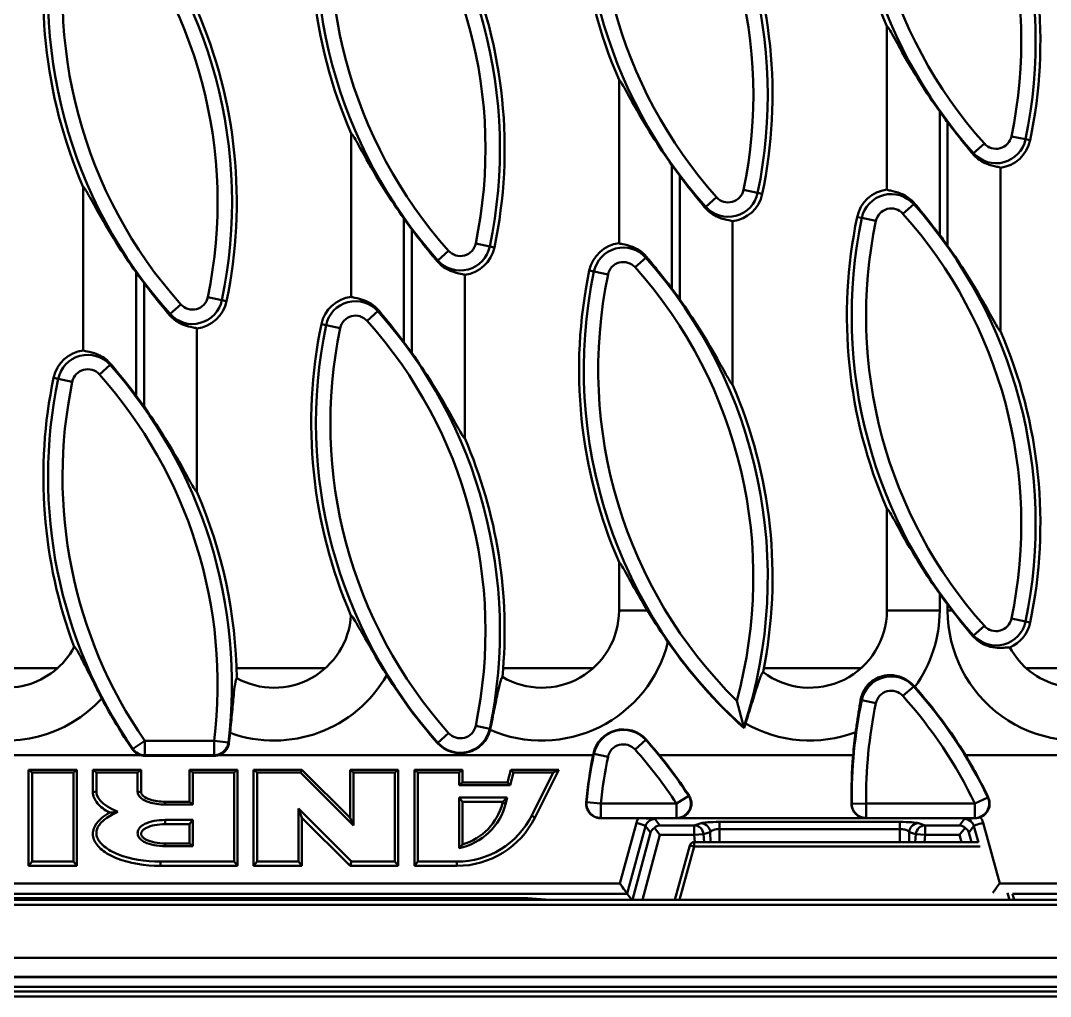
# Model space of a CAD drawing. Header units: millimetres. Extents: x 0 to 2219, y -32 to 1188.
# Drawn here: x 1262.2 to 1369, y 384.5 to 485.6 of the extents above; entities that cross this region are included whole.
import ezdxf

# ---------------------------------------------------------------- set-up
doc = ezdxf.new("R2010")
doc.units = ezdxf.units.MM
doc.header["$LTSCALE"] = 2
doc.layers.add('Sichtbar (ISO)', color=7, linetype='Continuous', lineweight=50)
doc.layers.add('Sichtbar schmal (ISO)', color=7, linetype='Continuous', lineweight=50)

msp = doc.modelspace()

# ---------------------------------------------------------------- linework, layer by layer
at = {"layer": 'Sichtbar (ISO)'}
for p, q in [((1352.072, 485.0479), (1352.072, 468.1171)), ((1324.2943, 479.4924), (1324.2943, 462.5616)), ((1296.5165, 473.9368), (1296.5165, 457.006)), ((1363.8498, 453.4498), (1363.8498, 470.3806)), ((1268.7387, 468.3813), (1268.7387, 451.4505)), ((1336.072, 447.8942), (1336.072, 464.8251)), ((1308.2943, 442.3387), (1308.2943, 459.2695)), ((1280.5165, 436.7831), (1280.5165, 453.7139)), ((1352.072, 435.0479), (1352.072, 424.4711)), ((1324.2943, 429.4924), (1324.2943, 424.4711)), ((1336.4972, 415.1291), (1337.2309, 412.3907)), ((1337.2309, 412.3907), (1337.2569, 412.2935)), ((1255.327, 409.4711), (1274.7012, 409.4711)), ((1275.0806, 409.4219), (1282.3637, 409.4219)), ((1282.7444, 409.4711), (1321.6078, 409.4711)), ((1328.5037, 409.4711), (1348.5683, 409.4711)), ((1360.2297, 409.4711), (1376.1584, 409.4711)), ((1263.072, 398.0034), (1263.072, 407.9753)), ((1263.072, 407.9753), (1268.072, 407.9753)), ((1263.072, 407.9753), (1263.436, 407.6872)), ((1268.072, 407.9753), (1267.7081, 407.6872)), ((1268.072, 407.9753), (1268.072, 398.0034)), ((1269.7387, 405.6485), (1269.7387, 407.9753)), ((1269.7387, 407.9753), (1274.7387, 407.9753)), ((1269.7387, 407.9753), (1270.1027, 407.6872)), ((1274.7387, 407.9753), (1274.3747, 407.6872)), ((1274.7387, 407.9753), (1274.7387, 405.6485)), ((1279.7387, 404.6513), (1279.7387, 407.9753)), ((1279.7387, 407.9753), (1284.7387, 407.9753)), ((1279.7387, 407.9753), (1280.1027, 407.6872)), ((1284.7387, 407.9753), (1284.3747, 407.6872)), ((1284.7387, 407.9753), (1284.7387, 398.0034)), ((1286.4054, 398.0034), (1286.4054, 407.9753)), ((1286.4054, 407.9753), (1291.4054, 407.9753)), ((1286.4054, 407.9753), (1286.7693, 407.6872)), ((1291.4054, 407.9753), (1291.2546, 407.6872)), ((1291.4054, 407.9753), (1296.4054, 402.9893)), ((1296.4054, 402.9893), (1296.4054, 407.9753)), ((1296.4054, 407.9753), (1301.4054, 407.9753)), ((1296.4054, 407.9753), (1296.7693, 407.6872)), ((1301.4054, 407.9753), (1301.0414, 407.6872)), ((1301.4054, 407.9753), (1301.4054, 398.0034)), ((1303.072, 398.0034), (1303.072, 407.9753)), ((1303.072, 407.9753), (1308.072, 407.9753)), ((1303.072, 407.9753), (1303.436, 407.6872)), ((1308.072, 407.9753), (1307.7081, 407.6872)), ((1308.072, 407.9753), (1308.072, 406.6457)), ((1312.7387, 406.6457), (1313.072, 407.9753)), ((1313.072, 407.9753), (1318.072, 407.9753)), ((1313.072, 407.9753), (1313.3562, 407.6872)), ((1318.072, 407.9753), (1315.572, 402.9893)), ((1318.072, 407.9753), (1317.4831, 407.6872)), ((1263.436, 398.4412), (1263.436, 407.6872)), ((1263.436, 407.6872), (1267.7081, 407.6872)), ((1267.7081, 407.6872), (1267.7081, 398.4412)), ((1270.1027, 405.7234), (1270.1027, 407.6872)), ((1270.1027, 407.6872), (1274.3747, 407.6872)), ((1274.3747, 407.6872), (1274.3747, 405.7234)), ((1280.1027, 404.3632), (1280.1027, 407.6872)), ((1280.1027, 407.6872), (1284.3747, 407.6872)), ((1284.3747, 407.6872), (1284.3747, 398.4412)), ((1286.7693, 398.4412), (1286.7693, 407.6872)), ((1286.7693, 407.6872), (1291.2546, 407.6872)), ((1291.2546, 407.6872), (1296.7693, 402.1879)), ((1296.7693, 402.1879), (1296.7693, 407.6872)), ((1296.7693, 407.6872), (1301.0414, 407.6872)), ((1301.0414, 407.6872), (1301.0414, 398.4412)), ((1303.436, 398.4412), (1303.436, 407.6872)), ((1303.436, 407.6872), (1307.7081, 407.6872)), ((1307.7081, 407.6872), (1307.7081, 406.3576)), ((1313.0229, 406.3576), (1313.3562, 407.6872)), ((1313.3562, 407.6872), (1317.4831, 407.6872)), ((1317.4831, 407.6872), (1315.2465, 403.2265)), ((1308.072, 406.6457), (1307.7081, 406.3576)), ((1307.7081, 406.3576), (1313.0229, 406.3576)), ((1308.072, 406.6457), (1312.7387, 406.6457)), ((1312.7387, 406.6457), (1313.0229, 406.3576)), ((1307.7081, 399.8445), (1307.7081, 405.0891)), ((1308.072, 404.6513), (1307.7081, 405.0891)), ((1307.7081, 405.0891), (1312.7049, 405.0891)), ((1312.2387, 404.6513), (1312.7049, 405.0891)), ((1312.7049, 405.0891), (1312.557, 404.4992)), ((1277.2387, 404.6513), (1279.7387, 404.6513)), ((1277.2387, 404.3632), (1280.1027, 404.3632)), ((1279.7387, 404.6513), (1280.1027, 404.3632)), ((1296.5561, 398.4412), (1291.0414, 403.9404)), ((1291.4054, 402.9893), (1291.0414, 403.9404)), ((1291.0414, 403.9404), (1291.0414, 398.4412)), ((1308.072, 404.6513), (1308.072, 400.2342)), ((1312.2387, 404.6513), (1308.072, 404.6513)), ((1312.2039, 404.5124), (1312.2387, 404.6513)), ((1277.2387, 402.7623), (1280.1027, 402.7623)), ((1279.7387, 402.3245), (1280.1027, 402.7623)), ((1280.1027, 402.7623), (1280.1027, 400.0421)), ((1296.4054, 398.0034), (1291.4054, 402.9893)), ((1291.4054, 402.9893), (1291.4054, 398.0034)), ((1296.4054, 402.9893), (1296.7693, 402.1879)), ((1322.3861, 402.9514), (1326.297, 402.9514)), ((1330.2948, 402.9514), (1349.9089, 402.9514)), ((1279.7387, 402.3245), (1277.2387, 402.3245)), ((1279.7387, 400.3301), (1279.7387, 402.3245)), ((1327.9664, 401.944), (1328.5337, 401.2048)), ((1359.6104, 401.2048), (1360.1776, 401.944)), ((1277.2387, 400.3301), (1279.7387, 400.3301)), ((1280.1027, 400.0421), (1277.2387, 400.0421)), ((1279.7387, 400.3301), (1280.1027, 400.0421)), ((1330.07, 394.4711), (1331.624, 400.1041)), ((1361.5293, 400.4711), (1332.106, 400.4711)), ((1263.072, 398.0034), (1263.436, 398.4412)), ((1267.7081, 398.4412), (1263.436, 398.4412)), ((1268.072, 398.0034), (1267.7081, 398.4412)), ((1284.3747, 398.4412), (1276.7387, 398.4412)), ((1284.7387, 398.0034), (1284.3747, 398.4412)), ((1286.4054, 398.0034), (1286.7693, 398.4412)), ((1291.0414, 398.4412), (1286.7693, 398.4412)), ((1291.4054, 398.0034), (1291.0414, 398.4412)), ((1296.4054, 398.0034), (1296.5561, 398.4412)), ((1301.0414, 398.4412), (1296.5561, 398.4412)), ((1301.4054, 398.0034), (1301.0414, 398.4412)), ((1303.072, 398.0034), (1303.436, 398.4412)), ((1307.4819, 398.4412), (1303.436, 398.4412)), ((1268.072, 398.0034), (1263.072, 398.0034)), ((1284.7387, 398.0034), (1276.7387, 398.0034)), ((1291.4054, 398.0034), (1286.4054, 398.0034)), ((1301.4054, 398.0034), (1296.4054, 398.0034)), ((1307.4819, 398.0034), (1303.072, 398.0034)), ((1330.4158, 394.4711), (1205.5288, 394.4711)), ((1205.7534, 394.6711), (1314.8294, 394.6711)), ((1314.8294, 394.6711), (1317.1154, 394.4711)), ((1325.6255, 394.4711), (1325.1305, 395.1162)), ((1364.7812, 394.4705), (1330.5765, 394.4705)), ((1489.8289, 394.4711), (1364.9418, 394.4711)), ((1365.1123, 395.1067), (1365.2877, 394.4711)), ((1097.6788, 388.4711), (1597.6788, 388.4711)), ((1097.6788, 386.4711), (1597.6788, 386.4711)), ((1097.6788, 384.4711), (1597.6788, 384.4711))]:
    msp.add_line(p, q, dxfattribs=at)
for centre, radius, start, end in [((1398.1434, 505.0157), 50.2124, 168.215004, 203.432382), ((1370.3657, 499.4602), 50.2124, 168.215004, 203.432382), ((1342.5879, 493.9046), 50.2124, 168.215004, 203.432382), ((1317.7784, 483.482), 50.2124, 348.215004, 23.432382), ((1314.8101, 488.3491), 50.2124, 168.215004, 203.432382), ((1290.0006, 477.9264), 50.2124, 348.215004, 23.432382), ((1262.2228, 472.3709), 50.2124, 348.215004, 23.432382), ((1234.4451, 466.8153), 50.2124, 348.215004, 23.432382), ((1398.1434, 505.0157), 49.775, 215.357831, 216.964052), ((1363.3961, 473.9644), 3.6124, 277.214909, 348.215004), ((1370.3657, 499.4602), 49.775, 215.357831, 216.964052), ((1352.5257, 464.5333), 3.6124, 97.214909, 168.215004), ((1335.6183, 468.4089), 3.6124, 277.214909, 348.215004), ((1342.5879, 493.9046), 49.775, 215.357831, 216.964052), ((1398.1434, 455.0157), 50.2124, 168.215004, 203.432382), ((1324.7479, 458.9778), 3.6124, 97.214909, 168.215004), ((1317.7784, 433.482), 49.775, 35.357831, 36.964052), ((1307.8406, 462.8533), 3.6124, 277.214909, 348.215004), ((1314.8101, 488.3491), 49.775, 215.357831, 216.964052), ((1370.3657, 449.4602), 50.2124, 168.215004, 203.432382), ((1290.0006, 427.9264), 49.775, 35.357831, 36.964052), ((1280.0628, 457.2978), 3.6124, 277.214909, 348.215004), ((1296.9702, 453.4222), 3.6124, 97.214909, 168.215004), ((1342.5879, 443.9046), 50.2124, 168.215004, 203.387756), ((1317.7784, 433.482), 50.2124, 348.215004, 23.432382), ((1262.2228, 422.3709), 49.775, 35.357831, 36.964052), ((1269.1924, 447.8666), 3.6124, 97.214909, 168.215004), ((1314.8101, 438.3491), 50.2124, 168.215004, 200.568304), ((1290.0006, 427.9264), 50.2124, 348.708069, 23.432382), ((1234.4451, 416.8153), 49.775, 35.357831, 36.964052), ((1262.2228, 422.3709), 50.2124, 354.540652, 23.432382), ((1234.4451, 416.8153), 50.2124, 0.742119, 23.432382), ((1398.1434, 455.0157), 49.775, 215.357831, 216.964052), ((1288.5165, 424.4711), 8, 241.125067, 356.428375), ((1316.2943, 424.4711), 8, 239.279964, 0), ((1344.072, 424.4711), 8, 232.852227, 0), ((1363.3961, 423.9644), 3.6124, 293.274739, 348.215004), ((1370.3657, 449.4602), 49.775, 214.560333, 228.304806), ((1260.7387, 424.4711), 8, 237.699527, 331.942712), ((1371.8498, 424.4711), 8, 208.563902, 303.182868), ((1342.5879, 443.9046), 49.775, 211.65343, 221.784996), ((1317.7784, 383.482), 49.775, 31.475352, 41.637732), ((1314.8101, 438.3491), 49.775, 207.514051, 214.624917), ((1290.0006, 427.9264), 49.775, 341.695194, 342.256112), ((1234.4451, 416.8153), 49.775, 352.981485, 354.200378), ((1307.8406, 412.8533), 3.175, 221.784996, 346.436718), ((1324.7479, 408.9778), 3.175, 41.784996, 168.215004), ((1398.1434, 405.0157), 49.775, 172.089286, 174.864591), ((1290.0006, 377.9264), 49.775, 39.326976, 41.784996), ((1370.3657, 399.4602), 49.775, 168.215004, 168.397348), ((1332.106, 399.9711), 0.5, 90, 164.577232)]:
    msp.add_arc(centre, radius, start, end, dxfattribs=at)
for centre, major_axis, ratio, start_param, end_param in [((1354.8053, 416.5046), (-3.811, 4.2834), 0.02819886, 4.69869177, 4.72100627), ((1305.1834, 413.7135), (-5.6704, 1.8622), 0.74548224, 3.20171101, 3.22381376), ((1274.9323, 410.7486), (-1.1543, 0.8363), 0.89227112, 1.97586339, 2.25280093), ((1282.506, 410.6887), (-1.2141, -0.6746), 0.88313551, 1.00923732, 1.29176114), ((1370.3657, 399.7867), (0, -49.7114), 0.99997843, 4.5163222, 4.61563464), ((1290.0006, 378.252), (0, 49.5699), 0.99997843, 5.28838597, 5.39368324), ((1398.1434, 405.3425), (0, -49.7479), 0.99997843, 4.62930239, 4.7309719), ((1317.7784, 383.8078), (0, 49.6064), 0.99997843, 5.15558459, 5.25612656), ((1306.4054, 406.0328), (6.3409, 0), 0.99719425, 4.9193049, 6.03820664), ((1306.4054, 405.9579), (5.977, 0), 0.99719425, 4.99498405, 6.03820664), ((1307.4819, 407.0979), (-8.6811, 0), 0.99719425, 1.57079633, 2.67794504), ((1307.4819, 407.0231), (-9.0451, 0), 0.99719425, 1.57079633, 2.67794504), ((1328.5337, 401.2048), (1.0003, 0.199), 0.89578509, 1.98677035, 2.63835217), ((1328.5337, 401.2048), (0.4511, 0.9147), 0.89578509, 0.50324049, 1.1548223), ((1359.6104, 401.2048), (0.4511, -0.9147), 0.89578509, 1.98677035, 2.63835217), ((1359.6104, 401.2048), (1.0003, -0.199), 0.89578509, 0.50324049, 1.1548223), ((1324.3661, 396.1124), (-0.762, 0.9996), 0.03614553, 3.25663509, 4.75976938), ((1363.7779, 396.1124), (-0.762, -0.9996), 0.03614553, 4.66500858, 5.83378967), ((1325.4053, 396.1124), (-0.2699, -0.9997), 0.08446394, 6.16339838, 6.21872141)]:
    msp.add_ellipse(centre, major_axis=major_axis, ratio=ratio, start_param=start_param, end_param=end_param, dxfattribs=at)
for points, knots in [([(1357.5493, 476.2119), (1356.8663, 477.1759), (1356.1697, 478.2132), (1354.7462, 480.472), (1354.0379, 481.693), (1353.0769, 483.4107), (1352.6705, 484.1607), (1352.3265, 484.7364), (1352.2493, 484.8588), (1352.1342, 485.013), (1352.0942, 485.0497), (1352.072, 485.0479)], [-1.17413138, -1.17413138, -1.17413138, -1.17413138, -0.82821986, -0.82821986, -0.41657877, -0.41657877, -0.15549961, -0.15549961, -0.07774981, -0.07774981, -0.0059838, -0.0059838, -0.0059838, -0.0059838]), ([(1329.7715, 470.6563), (1329.0886, 471.6203), (1328.392, 472.6576), (1326.9684, 474.9165), (1326.2601, 476.1374), (1325.2991, 477.8552), (1324.8927, 478.6051), (1324.5487, 479.1809), (1324.4715, 479.3033), (1324.3564, 479.4575), (1324.3164, 479.4942), (1324.2943, 479.4924)], [-1.17413138, -1.17413138, -1.17413138, -1.17413138, -0.82821986, -0.82821986, -0.41657877, -0.41657877, -0.15549961, -0.15549961, -0.07774981, -0.07774981, -0.0059838, -0.0059838, -0.0059838, -0.0059838]), ([(1360.9856, 471.8103), (1360.9412, 471.8632), (1360.8966, 471.9164), (1360.1452, 472.8144), (1359.4101, 473.7275), (1358.6267, 474.7492), (1358.5, 474.9161), (1358.3726, 475.0854)], [0.709582647, 0.709582647, 0.709582647, 0.709582647, 0.73010989, 0.73010989, 1.054656499, 1.054656499, 1.116700016, 1.116700016, 1.116700016, 1.116700016]), ([(1301.9937, 465.1008), (1301.3108, 466.0647), (1300.6142, 467.1021), (1299.1907, 469.3609), (1298.4824, 470.5819), (1297.5214, 472.2996), (1297.115, 473.0496), (1296.771, 473.6253), (1296.6937, 473.7477), (1296.5787, 473.9019), (1296.5386, 473.9386), (1296.5165, 473.9368)], [-1.17413138, -1.17413138, -1.17413138, -1.17413138, -0.82821986, -0.82821986, -0.41657877, -0.41657877, -0.15549961, -0.15549961, -0.07774981, -0.07774981, -0.0059838, -0.0059838, -0.0059838, -0.0059838]), ([(1363.8498, 470.3806), (1363.7994, 470.4193), (1363.6705, 470.4507), (1363.1949, 470.5433), (1362.7972, 470.619), (1362.1894, 470.8779), (1361.9983, 470.9735), (1361.6145, 471.2168), (1361.4226, 471.3653), (1361.1634, 471.6112), (1361.0729, 471.7074), (1360.9856, 471.8103)], [0.043364886, 0.043364886, 0.043364886, 0.043364886, 0.19996601, 0.19996601, 0.399932019, 0.399932019, 0.475600656, 0.475600656, 0.551269293, 0.551269293, 0.592993875, 0.592993875, 0.592993875, 0.592993875]), ([(1333.2078, 466.2548), (1333.1634, 466.3077), (1333.1188, 466.3608), (1332.3674, 467.2588), (1331.6323, 468.1719), (1330.849, 469.1937), (1330.7223, 469.3606), (1330.5948, 469.5298)], [0.709582647, 0.709582647, 0.709582647, 0.709582647, 0.73010989, 0.73010989, 1.054656499, 1.054656499, 1.116700016, 1.116700016, 1.116700016, 1.116700016]), ([(1274.2159, 459.5452), (1273.533, 460.5092), (1272.8364, 461.5465), (1271.4129, 463.8054), (1270.7046, 465.0263), (1269.7436, 466.744), (1269.3372, 467.494), (1268.9932, 468.0698), (1268.916, 468.1922), (1268.8009, 468.3463), (1268.7609, 468.3831), (1268.7387, 468.3813)], [-1.17413138, -1.17413138, -1.17413138, -1.17413138, -0.82821986, -0.82821986, -0.41657877, -0.41657877, -0.15549961, -0.15549961, -0.07774981, -0.07774981, -0.0059838, -0.0059838, -0.0059838, -0.0059838]), ([(1352.072, 468.1171), (1352.1224, 468.0785), (1352.2513, 468.047), (1352.727, 467.9544), (1353.1246, 467.8788), (1353.7324, 467.6198), (1353.9236, 467.5243), (1354.3073, 467.281), (1354.4993, 467.1325), (1354.7585, 466.8865), (1354.849, 466.7904), (1354.9362, 466.6874)], [0.043364886, 0.043364886, 0.043364886, 0.043364886, 0.19996601, 0.19996601, 0.399932019, 0.399932019, 0.475600656, 0.475600656, 0.551269293, 0.551269293, 0.592993875, 0.592993875, 0.592993875, 0.592993875]), ([(1354.9362, 466.6874), (1354.9807, 466.6345), (1355.0252, 466.5814), (1355.7766, 465.6834), (1356.5117, 464.7703), (1357.2951, 463.7485), (1357.4218, 463.5816), (1357.5493, 463.4124)], [0.709582647, 0.709582647, 0.709582647, 0.709582647, 0.73010989, 0.73010989, 1.054656499, 1.054656499, 1.116700016, 1.116700016, 1.116700016, 1.116700016]), ([(1336.072, 464.8251), (1336.0216, 464.8637), (1335.8927, 464.8952), (1335.4171, 464.9877), (1335.0195, 465.0634), (1334.4117, 465.3224), (1334.2205, 465.4179), (1333.8367, 465.6612), (1333.6448, 465.8097), (1333.3856, 466.0556), (1333.2951, 466.1518), (1333.2078, 466.2548)], [0.043364886, 0.043364886, 0.043364886, 0.043364886, 0.19996601, 0.19996601, 0.399932019, 0.399932019, 0.475600656, 0.475600656, 0.551269293, 0.551269293, 0.592993875, 0.592993875, 0.592993875, 0.592993875]), ([(1305.4301, 460.6992), (1305.3856, 460.7521), (1305.341, 460.8052), (1304.5896, 461.7032), (1303.8545, 462.6164), (1303.0712, 463.6381), (1302.9445, 463.805), (1302.817, 463.9742)], [0.709582647, 0.709582647, 0.709582647, 0.709582647, 0.73010989, 0.73010989, 1.054656499, 1.054656499, 1.116700016, 1.116700016, 1.116700016, 1.116700016]), ([(1324.2943, 462.5616), (1324.3447, 462.5229), (1324.4735, 462.4914), (1324.9492, 462.3989), (1325.3468, 462.3232), (1325.9546, 462.0643), (1326.1458, 461.9687), (1326.5296, 461.7254), (1326.7215, 461.5769), (1326.9807, 461.331), (1327.0712, 461.2348), (1327.1584, 461.1319)], [0.043364886, 0.043364886, 0.043364886, 0.043364886, 0.19996601, 0.19996601, 0.399932019, 0.399932019, 0.475600656, 0.475600656, 0.551269293, 0.551269293, 0.592993875, 0.592993875, 0.592993875, 0.592993875]), ([(1358.3726, 462.2858), (1359.0555, 461.3219), (1359.7521, 460.2845), (1361.1756, 458.0257), (1361.8839, 456.8048), (1362.8449, 455.087), (1363.2513, 454.337), (1363.5953, 453.7613), (1363.6725, 453.6389), (1363.7876, 453.4847), (1363.8277, 453.448), (1363.8498, 453.4498)], [-1.17413138, -1.17413138, -1.17413138, -1.17413138, -0.82821986, -0.82821986, -0.41657877, -0.41657877, -0.15549961, -0.15549961, -0.07774981, -0.07774981, -0.0059838, -0.0059838, -0.0059838, -0.0059838]), ([(1308.2943, 459.2695), (1308.2438, 459.3081), (1308.115, 459.3396), (1307.6393, 459.4322), (1307.2417, 459.5078), (1306.6339, 459.7668), (1306.4427, 459.8623), (1306.0589, 460.1057), (1305.867, 460.2542), (1305.6078, 460.5001), (1305.5173, 460.5962), (1305.4301, 460.6992)], [0.043364886, 0.043364886, 0.043364886, 0.043364886, 0.19996601, 0.19996601, 0.399932019, 0.399932019, 0.475600656, 0.475600656, 0.551269293, 0.551269293, 0.592993875, 0.592993875, 0.592993875, 0.592993875]), ([(1327.1584, 461.1319), (1327.5104, 460.7124), (1327.8644, 460.2843), (1328.7183, 459.2286), (1329.2471, 458.5508), (1329.7715, 457.8568)], [0.702486229, 0.702486229, 0.702486229, 0.702486229, 0.864943103, 0.864943103, 1.116941894, 1.116941894, 1.116941894, 1.116941894]), ([(1277.6523, 455.1437), (1277.6078, 455.1965), (1277.5633, 455.2497), (1276.8119, 456.1477), (1276.0768, 457.0608), (1275.2934, 458.0826), (1275.1667, 458.2495), (1275.0392, 458.4187)], [0.709582647, 0.709582647, 0.709582647, 0.709582647, 0.73010989, 0.73010989, 1.054656499, 1.054656499, 1.116700016, 1.116700016, 1.116700016, 1.116700016]), ([(1296.5165, 457.006), (1296.5669, 456.9674), (1296.6958, 456.9359), (1297.1714, 456.8433), (1297.569, 456.7677), (1298.1768, 456.5087), (1298.368, 456.4132), (1298.7518, 456.1699), (1298.9437, 456.0213), (1299.2029, 455.7754), (1299.2934, 455.6793), (1299.3807, 455.5763)], [0.043364886, 0.043364886, 0.043364886, 0.043364886, 0.19996601, 0.19996601, 0.399932019, 0.399932019, 0.475600656, 0.475600656, 0.551269293, 0.551269293, 0.592993875, 0.592993875, 0.592993875, 0.592993875]), ([(1330.5948, 456.7303), (1331.2777, 455.7663), (1331.9743, 454.729), (1333.3978, 452.4701), (1334.1061, 451.2492), (1335.0671, 449.5315), (1335.4735, 448.7815), (1335.8175, 448.2058), (1335.8948, 448.0833), (1336.0098, 447.9292), (1336.0499, 447.8924), (1336.072, 447.8942)], [-1.17413138, -1.17413138, -1.17413138, -1.17413138, -0.82821986, -0.82821986, -0.41657877, -0.41657877, -0.15549961, -0.15549961, -0.07774981, -0.07774981, -0.0059838, -0.0059838, -0.0059838, -0.0059838]), ([(1280.5165, 453.7139), (1280.4661, 453.7526), (1280.3372, 453.7841), (1279.8615, 453.8766), (1279.4639, 453.9523), (1278.8561, 454.2113), (1278.6649, 454.3068), (1278.2812, 454.5501), (1278.0892, 454.6986), (1277.83, 454.9445), (1277.7395, 455.0407), (1277.6523, 455.1437)], [0.043364886, 0.043364886, 0.043364886, 0.043364886, 0.19996601, 0.19996601, 0.399932019, 0.399932019, 0.475600656, 0.475600656, 0.551269293, 0.551269293, 0.592993875, 0.592993875, 0.592993875, 0.592993875]), ([(1299.3807, 455.5763), (1299.4251, 455.5234), (1299.4697, 455.4703), (1300.2211, 454.5723), (1300.9562, 453.6592), (1301.7395, 452.6374), (1301.8662, 452.4705), (1301.9937, 452.3013)], [0.709582647, 0.709582647, 0.709582647, 0.709582647, 0.73010989, 0.73010989, 1.054656499, 1.054656499, 1.116700016, 1.116700016, 1.116700016, 1.116700016]), ([(1268.7387, 451.4505), (1268.7891, 451.4118), (1268.918, 451.3803), (1269.3936, 451.2878), (1269.7913, 451.2121), (1270.3991, 450.9531), (1270.5902, 450.8576), (1270.974, 450.6143), (1271.1659, 450.4658), (1271.4251, 450.2199), (1271.5156, 450.1237), (1271.6029, 450.0207)], [0.043364886, 0.043364886, 0.043364886, 0.043364886, 0.19996601, 0.19996601, 0.399932019, 0.399932019, 0.475600656, 0.475600656, 0.551269293, 0.551269293, 0.592993875, 0.592993875, 0.592993875, 0.592993875]), ([(1302.817, 451.1747), (1303.4999, 450.2108), (1304.1965, 449.1734), (1305.6201, 446.9146), (1306.3284, 445.6936), (1307.2894, 443.9759), (1307.6958, 443.2259), (1308.0398, 442.6502), (1308.117, 442.5278), (1308.2321, 442.3736), (1308.2721, 442.3369), (1308.2943, 442.3387)], [-1.17413138, -1.17413138, -1.17413138, -1.17413138, -0.82821986, -0.82821986, -0.41657877, -0.41657877, -0.15549961, -0.15549961, -0.07774981, -0.07774981, -0.0059838, -0.0059838, -0.0059838, -0.0059838]), ([(1271.6029, 450.0207), (1271.6473, 449.9679), (1271.6919, 449.9147), (1272.4433, 449.0167), (1273.1784, 448.1036), (1273.9618, 447.0818), (1274.0885, 446.9149), (1274.2159, 446.7457)], [0.709582647, 0.709582647, 0.709582647, 0.709582647, 0.73010989, 0.73010989, 1.054656499, 1.054656499, 1.116700016, 1.116700016, 1.116700016, 1.116700016]), ([(1275.0392, 445.6192), (1275.7222, 444.6552), (1276.4188, 443.6179), (1277.8423, 441.359), (1278.5506, 440.1381), (1279.5116, 438.4204), (1279.918, 437.6704), (1280.262, 437.0946), (1280.3392, 436.9722), (1280.4543, 436.8181), (1280.4943, 436.7813), (1280.5165, 436.7831)], [-1.17413138, -1.17413138, -1.17413138, -1.17413138, -0.82821986, -0.82821986, -0.41657877, -0.41657877, -0.15549961, -0.15549961, -0.07774981, -0.07774981, -0.0059838, -0.0059838, -0.0059838, -0.0059838]), ([(1357.5493, 426.2119), (1356.8663, 427.1759), (1356.1697, 428.2132), (1354.7462, 430.472), (1354.0379, 431.693), (1353.0769, 433.4107), (1352.6705, 434.1607), (1352.3265, 434.7364), (1352.2493, 434.8588), (1352.1342, 435.013), (1352.0942, 435.0497), (1352.072, 435.0479)], [-1.17413138, -1.17413138, -1.17413138, -1.17413138, -0.82821986, -0.82821986, -0.41657877, -0.41657877, -0.15549961, -0.15549961, -0.07774981, -0.07774981, -0.0059838, -0.0059838, -0.0059838, -0.0059838]), ([(1327.2565, 424.4711), (1326.672, 425.4292), (1326.1348, 426.3614), (1325.2991, 427.8552), (1324.8927, 428.6051), (1324.5487, 429.1809), (1324.4715, 429.3033), (1324.3564, 429.4575), (1324.3164, 429.4942), (1324.2943, 429.4924)], [-0.740485853, -0.740485853, -0.740485853, -0.740485853, -0.416578773, -0.416578773, -0.155499614, -0.155499614, -0.077749807, -0.077749807, -0.0059838, -0.0059838, -0.0059838, -0.0059838]), ([(1358.8402, 424.4711), (1358.8108, 424.5093), (1358.7816, 424.5473), (1358.6267, 424.7492), (1358.5, 424.9161), (1358.3726, 425.0854)], [1.0402994883, 1.0402994883, 1.0402994883, 1.0402994883, 1.0546564987, 1.0546564987, 1.1167000163, 1.1167000163, 1.1167000163, 1.1167000163]), ([(1300.2175, 417.7837), (1300.1051, 417.9661), (1299.9928, 418.1493), (1299.3158, 419.2602), (1298.7749, 420.1788), (1297.8471, 421.7901), (1297.4706, 422.46), (1297.0143, 423.2512), (1296.8526, 423.5261), (1296.6429, 423.8434), (1296.5738, 423.9337), (1296.5181, 423.9701), (1296.5087, 423.9734), (1296.5009, 423.9727)], [-3.03299255, -3.03299255, -3.03299255, -3.03299255, -2.970347259, -2.970347259, -2.65366767, -2.65366767, -2.364491632, -2.364491632, -2.194427169, -2.194427169, -2.078706025, -2.078706025, -2.049286868, -2.049286868, -2.049286868, -2.049286868]), ([(1364.8235, 420.646), (1364.7511, 420.6687), (1364.5985, 420.6549), (1364.1558, 420.6146), (1363.8567, 420.5895), (1363.2083, 420.6307), (1362.8784, 420.6825), (1362.2141, 420.904), (1361.8982, 421.0571), (1361.3804, 421.4254), (1361.1765, 421.6095), (1360.9957, 421.8193)], [-2.90382517, -2.90382517, -2.90382517, -2.90382517, -2.752381467, -2.752381467, -2.589275476, -2.589275476, -2.452749211, -2.452749211, -2.330195852, -2.330195852, -2.239932197, -2.239932197, -2.239932197, -2.239932197]), ([(1270.6648, 415.3547), (1270.5008, 415.6699), (1270.3375, 415.9855), (1269.7889, 417.0556), (1269.4218, 417.7876), (1268.8177, 418.99), (1268.5666, 419.4886), (1268.1923, 420.1871), (1268.0529, 420.4281), (1267.8829, 420.6578), (1267.8328, 420.7043), (1267.7985, 420.7083)], [-2.722444231, -2.722444231, -2.722444231, -2.722444231, -2.613973065, -2.613973065, -2.351363093, -2.351363093, -2.127906055, -2.127906055, -1.951410727, -1.951410727, -1.839876478, -1.839876478, -1.839876478, -1.839876478]), ([(1312.2075, 417.5937), (1312.1552, 417.5648), (1312.0948, 417.4398), (1311.9414, 416.9545), (1311.8461, 416.5525), (1311.6248, 415.5228), (1311.4981, 414.8885), (1311.23, 413.5622), (1311.0919, 412.8865), (1310.9487, 412.2048)], [-1.704611293, -1.704611293, -1.704611293, -1.704611293, -1.533356501, -1.533356501, -1.320401639, -1.320401639, -1.093099504, -1.093099504, -0.884075305, -0.884075305, -0.884075305, -0.884075305]), ([(1339.241, 418.0944), (1339.1863, 418.0714), (1339.1137, 417.9535), (1338.912, 417.4868), (1338.7764, 417.0965), (1338.4512, 416.0932), (1338.2599, 415.4727), (1337.8479, 414.1473), (1337.6308, 413.4541), (1337.4077, 412.7569)], [-1.705838517, -1.705838517, -1.705838517, -1.705838517, -1.534961338, -1.534961338, -1.32212045, -1.32212045, -1.094061804, -1.094061804, -0.874576822, -0.874576822, -0.874576822, -0.874576822]), ([(1349.3518, 415.1955), (1349.4176, 415.5894), (1349.5527, 415.9564), (1349.8378, 416.443), (1349.9496, 416.5996), (1350.1672, 416.8474), (1350.2618, 416.9417), (1350.4632, 417.1165), (1350.5672, 417.1951), (1350.8273, 417.3664), (1350.9841, 417.4498), (1351.4432, 417.6468), (1351.7642, 417.7279), (1352.4899, 417.795), (1352.9236, 417.7622), (1353.7151, 417.5203), (1354.0503, 417.3564), (1354.5534, 416.9914), (1354.7327, 416.8294), (1354.8932, 416.649)], [-1.360237042, -1.360237042, -1.360237042, -1.360237042, -1.215763575, -1.215763575, -1.143593234, -1.143593234, -1.094718785, -1.094718785, -1.047138776, -1.047138776, -0.980926743, -0.980926743, -0.857172388, -0.857172388, -0.709442108, -0.709442108, -0.593761463, -0.593761463, -0.520618514, -0.520618514, -0.520618514, -0.520618514]), ([(1284.6533, 417.4657), (1284.6052, 417.4344), (1284.5596, 417.3061), (1284.4607, 416.8108), (1284.4098, 416.3992), (1284.2999, 415.3389), (1284.2407, 414.675), (1284.1105, 413.2633), (1284.0405, 412.527), (1283.9653, 411.7856)], [-1.714338022, -1.714338022, -1.714338022, -1.714338022, -1.546041471, -1.546041471, -1.333938794, -1.333938794, -1.100533641, -1.100533641, -0.877188028, -0.877188028, -0.877188028, -0.877188028]), ([(1348.8421, 411.8663), (1348.8728, 412.0869), (1348.9041, 412.3081), (1349.0691, 413.4498), (1349.2116, 414.3537), (1349.3518, 415.1955)], [-3.03452597, -3.03452597, -3.03452597, -3.03452597, -2.969324785, -2.969324785, -2.697749791, -2.697749791, -2.697749791, -2.697749791]), ([(1283.8471, 410.7333), (1283.8291, 410.5872), (1283.789, 410.4438), (1283.6691, 410.1733), (1283.5888, 410.0461), (1283.3693, 409.7942), (1283.2434, 409.704), (1283.0253, 409.5698), (1282.8876, 409.5105), (1282.7443, 409.4716)], [-0.128355506, -0.128355506, -0.128355506, -0.128355506, -0.102709669, -0.102709669, -0.076803574, -0.076803574, -0.044499925, -0.044499925, -0.000000018, -0.000000018, -0.000000018, -0.000000018]), ([(1273.8508, 410.0668), (1273.9509, 409.9219), (1274.0779, 409.7965), (1274.3677, 409.5947), (1274.5305, 409.5186), (1274.7013, 409.4718)], [0, 0, 0, 0, 0.052859105, 0.052859105, 0.105941668, 0.105941668, 0.105941668, 0.105941668]), ([(1271.4783, 403.5202), (1270.9392, 403.8076), (1270.0523, 404.4822), (1269.7387, 405.2522), (1269.7387, 405.6485)], [0.000032645, 0.000032645, 0.000032645, 0.000032645, 0.485322935, 1, 1, 1, 1]), ([(1272.3382, 403.597), (1271.4922, 403.9368), (1270.3758, 404.6903), (1270.1027, 405.4244), (1270.1027, 405.7234)], [0.000000001, 0.000000001, 0.000000001, 0.000000001, 0.571428571, 1, 1, 1, 1]), ([(1274.3747, 405.7234), (1274.3747, 405.5809), (1274.4612, 405.3021), (1274.8322, 404.9007), (1275.6609, 404.5002), (1276.645, 404.3632), (1277.2387, 404.3632)], [0, 0, 0, 0, 0.14285714, 0.28571429, 0.57142857, 1, 1, 1, 1]), ([(1274.7387, 405.6485), (1274.7387, 405.5739), (1274.781, 405.4248), (1275.0292, 405.1415), (1275.7459, 404.7821), (1276.6777, 404.6513), (1277.2387, 404.6513)], [0, 0, 0, 0, 0.14285714, 0.28571429, 0.57142857, 1, 1, 1, 1]), ([(1330.2948, 402.9514), (1330.4736, 402.9514), (1330.652, 402.9833), (1330.992, 403.1069), (1331.1484, 403.1975), (1331.421, 403.4312), (1331.5346, 403.569), (1331.7009, 403.8639), (1331.7555, 404.0156), (1331.8105, 404.3232), (1331.8144, 404.4743), (1331.7839, 404.7283), (1331.7603, 404.8326), (1331.6875, 405.045), (1331.636, 405.1521), (1331.5715, 405.2513)], [0, 0, 0, 0, 0.053621294, 0.053621294, 0.108588267, 0.108588267, 0.161234483, 0.161234483, 0.21020627, 0.21020627, 0.255112181, 0.255112181, 0.287043289, 0.287043289, 0.322538849, 0.322538849, 0.322538849, 0.322538849]), ([(1361.781, 403.0573), (1361.8753, 403.0942), (1361.966, 403.1405), (1362.1434, 403.2554), (1362.229, 403.3255), (1362.4007, 403.5001), (1362.5341, 403.6601), (1362.6891, 404.0495), (1362.7237, 404.2173), (1362.735, 404.5025), (1362.7264, 404.6194), (1362.6812, 404.8535), (1362.6435, 404.9702), (1362.5912, 405.0804)], [0.000040917, 0.000040917, 0.000040917, 0.000040917, 0.030432796, 0.030432796, 0.063367926, 0.063367926, 0.103852395, 0.103852395, 0.131205961, 0.131205961, 0.150060284, 0.150060284, 0.169799286, 0.169799286, 0.169799286, 0.169799286]), ([(1320.8879, 404.589), (1320.877, 404.477), (1320.8794, 404.3637), (1320.909, 404.1418), (1320.9359, 404.033), (1321.0323, 403.7711), (1321.1242, 403.6005), (1321.3968, 403.3076), (1321.5451, 403.1976), (1321.8142, 403.0621), (1321.9271, 403.0204), (1322.1555, 402.9655), (1322.2707, 402.9514), (1322.3861, 402.9514)], [0, 0, 0, 0, 0.033849504, 0.033849504, 0.067340217, 0.067340217, 0.117792842, 0.117792842, 0.159690635, 0.159690635, 0.18723087, 0.18723087, 0.213825227, 0.213825227, 0.213825227, 0.213825227]), ([(1348.4052, 404.4181), (1348.4088, 404.2247), (1348.4515, 404.032), (1348.5938, 403.7022), (1348.695, 403.5344), (1348.9876, 403.2524), (1349.1437, 403.1496), (1349.4076, 403.0357), (1349.5068, 403.004), (1349.7071, 402.9621), (1349.8079, 402.9514), (1349.9089, 402.9514)], [0, 0, 0, 0, 0.058188917, 0.058188917, 0.107978579, 0.107978579, 0.149011934, 0.149011934, 0.172134048, 0.172134048, 0.194673907, 0.194673907, 0.194673907, 0.194673907]), ([(1276.7387, 398.0034), (1275.1144, 398.0034), (1272.6884, 398.4235), (1270.5646, 399.624), (1269.8518, 400.5413), (1269.7036, 401.3125), (1269.8371, 402.084), (1270.4158, 402.8517), (1271.166, 403.3511), (1271.4783, 403.5202)], [0, 0, 0, 0, 0.30382406, 0.45573608, 0.60764811, 0.68360412, 0.75956014, 0.91147217, 1, 1, 1, 1]), ([(1276.7387, 398.4412), (1275.1546, 398.4412), (1272.7886, 398.8538), (1270.788, 399.9955), (1270.1851, 400.7958), (1270.0763, 401.3904), (1270.1739, 401.9839), (1270.7589, 402.7853), (1271.7474, 403.3582), (1272.3382, 403.597)], [0, 0, 0, 0, 0.285714286, 0.428571429, 0.571428571, 0.642857143, 0.714285714, 0.857142857, 1, 1, 1, 1]), ([(1271.4783, 403.5202), (1271.6207, 403.5346), (1271.7525, 403.5472), (1272.0362, 403.5726), (1272.1867, 403.5852), (1272.3382, 403.597)], [0.000089199, 0.000089199, 0.000089199, 0.000089199, 0.070218574, 0.070218574, 0.14073321, 0.14073321, 0.14073321, 0.14073321]), ([(1277.2387, 400.0421), (1276.8429, 400.0421), (1276.0519, 400.114), (1275.2289, 400.3698), (1274.7388, 400.6784), (1274.4602, 400.9796), (1274.3317, 401.4021), (1274.4387, 401.7558), (1274.6006, 401.9747), (1274.7999, 402.1656), (1275.2303, 402.4338), (1276.0511, 402.6905), (1276.8429, 402.7623), (1277.2387, 402.7623)], [0, 0, 0, 0, 0.14285714, 0.28571429, 0.35714286, 0.42857143, 0.5, 0.57142857, 0.60714286, 0.64285714, 0.71428571, 0.85714286, 1, 1, 1, 1]), ([(1328.024, 402.8653), (1328.0228, 402.8654), (1328.0216, 402.8655), (1327.7924, 402.8853), (1327.5479, 402.9063), (1327.1034, 402.9324), (1326.9147, 402.9406), (1326.5799, 402.9493), (1326.439, 402.9514), (1326.2962, 402.9514)], [-0.000490518, -0.000490518, -0.000490518, -0.000490518, 0, 0, 0.096331672, 0.096331672, 0.157899924, 0.157899924, 0.199817733, 0.199817733, 0.199817733, 0.199817733]), ([(1360.1201, 402.8653), (1360.1212, 402.8654), (1360.1224, 402.8655), (1360.2749, 402.8788), (1360.4389, 402.8931), (1360.7601, 402.9162), (1360.9744, 402.9301), (1361.2411, 402.9399)], [-0.198894616, -0.198894616, -0.198894616, -0.198894616, -0.198052073, -0.198052073, -0.087074423, -0.087074423, -0.000221402, -0.000221402, -0.000221402, -0.000221402]), ([(1361.781, 403.0573), (1361.7389, 403.0408), (1361.6947, 403.0252), (1361.6018, 402.9967), (1361.5559, 402.9846), (1361.4189, 402.9547), (1361.3294, 402.9431), (1361.2411, 402.9399)], [-0.058070462, -0.058070462, -0.058070462, -0.058070462, -0.0432168876, -0.0432168876, -0.0287536912, -0.0287536912, -0.0000000476, -0.0000000476, -0.0000000476, -0.0000000476]), ([(1277.2387, 402.3245), (1276.8647, 402.3245), (1276.1166, 402.2566), (1275.3675, 402.0179), (1275.0174, 401.7954), (1274.874, 401.6574), (1274.7703, 401.5138), (1274.7176, 401.3273), (1274.7807, 401.1035), (1274.9673, 400.891), (1275.3674, 400.6367), (1276.1169, 400.3982), (1276.8647, 400.3301), (1277.2387, 400.3301)], [0, 0, 0, 0, 0.14285714, 0.28571429, 0.35714286, 0.39285714, 0.42857143, 0.5, 0.57142857, 0.64285714, 0.71428571, 0.85714286, 1, 1, 1, 1])]:
    msp.add_open_spline(points, degree=3, knots=knots, dxfattribs=at)
for points, degree in [([(1329.3745, 421.2241), (1328.6831, 422.2183), (1328.0392, 423.1794), (1327.2565, 424.4711)], 3), ([(1360.9957, 421.8193), (1360.2813, 422.6488), (1359.5623, 423.5332), (1358.8402, 424.4711)], 3), ([(1308.072, 400.2342), (1307.8971, 400.0379), (1307.7081, 399.8445)], 2), ([(1330.5765, 394.4705), (1330.5238, 394.4705), (1330.4687, 394.4713), (1330.4158, 394.4711)], 3), ([(1364.9418, 394.4711), (1364.889, 394.4711), (1364.8339, 394.4705), (1364.7812, 394.4705)], 3)]:
    msp.add_open_spline(points, degree=degree, dxfattribs=at)
at = {"layer": 'Sichtbar schmal (ISO)'}
for p, q in [((1357.5493, 463.4124), (1357.5493, 476.2119)), ((1358.3726, 475.0854), (1358.3726, 462.2858)), ((1364.9874, 473.6324), (1366.4502, 473.3272)), ((1366.4502, 473.3272), (1366.9324, 473.2266)), ((1362.1841, 472.8813), (1361.0698, 471.8856)), ((1361.0698, 471.8856), (1360.9856, 471.8103)), ((1329.7715, 457.8568), (1329.7715, 470.6563)), ((1330.5948, 469.5298), (1330.5948, 456.7303)), ((1337.2096, 468.0769), (1338.6724, 467.7717)), ((1338.6724, 467.7717), (1339.1546, 467.6711)), ((1334.4063, 467.3257), (1333.2921, 466.33)), ((1354.852, 466.6121), (1354.9362, 466.6874)), ((1333.2921, 466.33), (1333.2078, 466.2548)), ((1354.852, 466.6121), (1353.7378, 465.6164)), ((1301.9937, 452.3013), (1301.9937, 465.1008)), ((1349.4717, 465.1705), (1348.9894, 465.2711)), ((1349.4717, 465.1705), (1350.9345, 464.8653)), ((1302.817, 463.9742), (1302.817, 451.1747)), ((1309.4318, 462.5213), (1310.8946, 462.2161)), ((1306.6285, 461.7702), (1305.5143, 460.7745)), ((1310.8946, 462.2161), (1311.3768, 462.1155)), ((1305.5143, 460.7745), (1305.4301, 460.6992)), ((1327.0742, 461.0566), (1325.96, 460.0609)), ((1327.0742, 461.0566), (1327.1584, 461.1319)), ((1274.2159, 446.7457), (1274.2159, 459.5452)), ((1321.6939, 459.6149), (1321.2117, 459.7156)), ((1321.6939, 459.6149), (1323.1567, 459.3097)), ((1275.0392, 458.4187), (1275.0392, 445.6192)), ((1278.8507, 456.2146), (1277.7365, 455.2189)), ((1281.654, 456.9658), (1283.1168, 456.6606)), ((1283.1168, 456.6606), (1283.5991, 456.56)), ((1277.7365, 455.2189), (1277.6523, 455.1437)), ((1299.2964, 455.501), (1298.1822, 454.5053)), ((1299.2964, 455.501), (1299.3807, 455.5763)), ((1293.9161, 454.0594), (1293.4339, 454.16)), ((1293.9161, 454.0594), (1295.3789, 453.7542)), ((1271.5187, 449.9455), (1270.4044, 448.9498)), ((1271.5187, 449.9455), (1271.6029, 450.0207)), ((1266.1384, 448.5038), (1265.6561, 448.6044)), ((1266.1384, 448.5038), (1267.6011, 448.1986)), ((1357.5493, 424.4711), (1357.5493, 426.2119)), ((1358.3726, 425.0854), (1358.3726, 424.4711)), ((1324.2943, 424.4711), (1327.2565, 424.4711)), ((1352.072, 424.4711), (1357.5493, 424.4711)), ((1358.8402, 424.4711), (1358.3726, 424.4711)), ((1364.9874, 423.6324), (1366.4502, 423.3272)), ((1366.4502, 423.3272), (1366.9324, 423.2266)), ((1361.0698, 421.8856), (1360.9957, 421.8193)), ((1362.1841, 422.8813), (1361.0698, 421.8856)), ((1266.0727, 418.5088), (1256.3537, 418.5088)), ((1293.8505, 418.5088), (1284.6289, 418.5088)), ((1321.6282, 418.5088), (1312.2865, 418.5088)), ((1349.406, 418.5088), (1339.322, 418.5088)), ((1376.3401, 418.5088), (1366.5158, 418.5088)), ((1354.852, 416.6121), (1353.7378, 415.6164)), ((1354.852, 416.6121), (1354.8932, 416.649)), ((1349.4717, 415.1705), (1349.3518, 415.1955)), ((1349.4717, 415.1705), (1350.9345, 414.8653)), ((1309.4318, 412.5213), (1310.8946, 412.2161)), ((1306.6285, 411.7702), (1305.5143, 410.7745)), ((1310.8946, 412.2161), (1310.9487, 412.2048)), ((1273.8793, 410.1228), (1273.8508, 410.0668)), ((1273.8793, 410.1228), (1275.1094, 410.9711)), ((1275.1094, 410.9711), (1275.1094, 409.4768)), ((1275.1094, 410.9711), (1282.3151, 410.9711)), ((1282.3151, 409.4768), (1282.3151, 410.9711)), ((1282.3151, 410.9711), (1283.7984, 410.79)), ((1283.8471, 410.7333), (1283.7984, 410.79)), ((1305.5143, 410.7745), (1305.4731, 410.7377)), ((1327.0742, 411.0566), (1325.96, 410.0609)), ((1327.0742, 411.0566), (1327.1154, 411.0934)), ((1275.0806, 409.4219), (1275.1094, 409.4768)), ((1282.3151, 409.4768), (1275.1094, 409.4768)), ((1282.3151, 409.4768), (1282.3637, 409.4219)), ((1321.6939, 409.6149), (1321.6399, 409.6262)), ((1321.6939, 409.6149), (1323.1567, 409.3097)), ((1269.7387, 405.6485), (1270.1027, 405.7234)), ((1274.7387, 405.6485), (1274.3747, 405.7234)), ((1330.2719, 404.458), (1331.5197, 405.2801)), ((1331.5715, 405.2513), (1331.5197, 405.2801)), ((1361.2031, 404.458), (1362.5487, 405.108)), ((1362.5912, 405.0804), (1362.5487, 405.108)), ((1277.2387, 404.6513), (1277.2387, 404.3632)), ((1312.2039, 404.5124), (1312.557, 404.4992)), ((1320.9136, 404.6129), (1320.8879, 404.589)), ((1320.9136, 404.6129), (1322.3998, 404.458)), ((1322.3998, 404.458), (1322.3998, 402.9637)), ((1322.3998, 404.458), (1330.2719, 404.458)), ((1330.2719, 402.9637), (1330.2719, 404.458)), ((1348.427, 404.4407), (1348.4052, 404.4181)), ((1348.427, 404.4407), (1349.9212, 404.458)), ((1349.9212, 404.458), (1349.9212, 402.9637)), ((1349.9212, 404.458), (1361.2031, 404.458)), ((1361.2031, 402.9637), (1361.2031, 404.458)), ((1277.2387, 402.3245), (1277.2387, 402.7623)), ((1315.572, 402.9893), (1315.2465, 403.2265)), ((1322.3861, 402.9514), (1322.3998, 402.9637)), ((1322.3998, 402.9637), (1330.2719, 402.9637)), ((1328.5337, 402.201), (1328.024, 402.8653)), ((1330.2719, 402.9637), (1330.2948, 402.9514)), ((1349.9089, 402.9514), (1349.9212, 402.9637)), ((1349.9212, 402.9637), (1361.2031, 402.9637)), ((1360.1201, 402.8653), (1359.6104, 402.201)), ((1361.2031, 402.9637), (1361.2228, 402.9514)), ((1361.2411, 402.9399), (1361.2228, 402.9514)), ((1326.0921, 402.4692), (1324.3661, 396.1872)), ((1325.1272, 395.1225), (1327.0543, 402.1365)), ((1327.0543, 402.1365), (1327.5714, 401.4626)), ((1332.1045, 402.201), (1328.5337, 402.201)), ((1332.7998, 402.4267), (1332.1045, 402.201)), ((1332.1045, 401.2048), (1332.1045, 402.201)), ((1334.7139, 402.5605), (1334.7139, 401.8231)), ((1353.4301, 402.5605), (1334.7139, 402.5605)), ((1334.7139, 401.8231), (1353.4301, 401.8231)), ((1334.7318, 400.4711), (1334.7139, 401.8231)), ((1353.4301, 401.8231), (1353.4123, 400.4711)), ((1353.4301, 401.8231), (1353.4301, 402.5605)), ((1356.0396, 402.201), (1355.3443, 402.4267)), ((1359.6104, 402.201), (1356.0396, 402.201)), ((1356.0396, 402.201), (1356.0396, 401.2048)), ((1360.5726, 401.4626), (1361.0897, 402.1365)), ((1361.0897, 402.1365), (1361.559, 400.4285)), ((1363.7779, 396.1872), (1362.052, 402.4692)), ((1327.5714, 401.4626), (1325.6981, 394.4711)), ((1326.7294, 394.4711), (1328.5337, 401.2048)), ((1328.5337, 401.2048), (1332.1045, 401.2048)), ((1333.0648, 401.2888), (1332.1045, 401.2048)), ((1332.1045, 401.2048), (1332.1687, 400.4711)), ((1333.0648, 401.2888), (1333.76, 401.5145)), ((1333.1363, 400.4711), (1333.0648, 401.2888)), ((1333.76, 401.5145), (1333.7738, 400.4711)), ((1354.3702, 400.4711), (1354.384, 401.5145)), ((1354.384, 401.5145), (1355.0793, 401.2888)), ((1355.0793, 401.2888), (1355.0078, 400.4711)), ((1356.0396, 401.2048), (1355.0793, 401.2888)), ((1355.9754, 400.4711), (1356.0396, 401.2048)), ((1356.0396, 401.2048), (1359.6104, 401.2048)), ((1359.6104, 401.2048), (1359.807, 400.4711)), ((1360.8383, 400.4711), (1360.5726, 401.4626)), ((1277.2387, 400.3301), (1277.2387, 400.0421)), ((1330.5765, 394.4705), (1332.106, 400.0147)), ((1332.106, 400.4711), (1332.106, 400.0147)), ((1332.106, 400.0147), (1361.7346, 400.0147)), ((1276.7387, 398.0034), (1276.7387, 398.4412)), ((1307.4819, 398.0034), (1307.4819, 398.4412)), ((1324.3661, 396.1872), (1200.5941, 396.1872)), ((1378.4102, 396.1872), (1363.7779, 396.1872)), ((1364.5733, 395.224), (1364.7812, 394.4705)), ((1325.1305, 395.1162), (1171.0973, 395.1162)), ((1518.2668, 395.1162), (1365.0973, 395.1162)), ((1097.6788, 393.9711), (1597.6788, 393.9711)), ((1597.6788, 386.4967), (1097.6788, 386.4967)), ((1097.6788, 385.4711), (1597.6788, 385.4711)), ((1597.6788, 384.9711), (1097.6788, 384.9711))]:
    msp.add_line(p, q, dxfattribs=at)
for centre, radius, start, end in [((1317.7784, 483.482), 49.7198, 348.215004, 41.784996), ((1398.1434, 505.0157), 49.7198, 168.215004, 221.784996), ((1398.1434, 505.0157), 48.2255, 168.215004, 221.784996), ((1317.7784, 483.482), 48.2255, 348.215004, 41.784996), ((1290.0006, 477.9264), 49.7198, 348.215004, 41.784996), ((1370.3657, 499.4602), 49.7198, 168.215004, 221.784996), ((1290.0006, 477.9264), 48.2255, 348.215004, 41.784996), ((1370.3657, 499.4602), 48.2255, 168.215004, 221.784996), ((1262.2228, 472.3709), 49.7198, 348.215004, 41.784996), ((1262.2228, 472.3709), 48.2255, 348.215004, 41.784996), ((1342.5879, 493.9046), 49.7198, 168.215004, 221.784996), ((1342.5879, 493.9046), 48.2255, 168.215004, 221.784996), ((1234.4451, 466.8153), 49.7198, 348.215004, 41.784996), ((1234.4451, 466.8153), 48.2255, 348.215004, 41.784996), ((1314.8101, 488.3491), 49.7198, 168.215004, 221.784996), ((1314.8101, 488.3491), 48.2255, 168.215004, 221.784996), ((1363.3961, 473.9644), 3.1198, 221.784996, 348.215004), ((1363.3961, 473.9644), 1.6255, 221.784996, 348.215004), ((1335.6183, 468.4089), 3.1198, 221.784996, 348.215004), ((1335.6183, 468.4089), 1.6255, 221.784996, 348.215004), ((1352.5257, 464.5333), 3.1198, 41.784996, 168.215004), ((1352.5257, 464.5333), 1.6255, 41.784996, 168.215004), ((1317.7784, 433.482), 48.2255, 348.215004, 41.784996), ((1317.7784, 433.482), 49.7198, 348.215004, 41.784996), ((1398.1434, 455.0157), 49.7198, 168.215004, 221.784996), ((1398.1434, 455.0157), 48.2255, 168.215004, 221.784996), ((1307.8406, 462.8533), 1.6255, 221.784996, 348.215004), ((1307.8406, 462.8533), 3.1198, 221.784996, 348.215004), ((1324.7479, 458.9778), 3.1198, 41.784996, 168.215004), ((1324.7479, 458.9778), 1.6255, 41.784996, 168.215004), ((1290.0006, 427.9264), 49.7198, 341.792108, 41.784996), ((1370.3657, 449.4602), 49.7198, 168.215004, 228.207892), ((1370.3657, 449.4602), 48.2255, 168.215004, 225.388625), ((1290.0006, 427.9264), 48.2255, 344.611375, 41.784996), ((1280.0628, 457.2978), 3.1198, 221.784996, 348.215004), ((1280.0628, 457.2978), 1.6255, 221.784996, 348.215004), ((1296.9702, 453.4222), 3.1198, 41.784996, 168.215004), ((1296.9702, 453.4222), 1.6255, 41.784996, 168.215004), ((1262.2228, 422.3709), 49.7198, 348.215004, 41.784996), ((1342.5879, 443.9046), 49.7198, 168.215004, 221.784996), ((1262.2228, 422.3709), 48.2255, 348.215004, 41.784996), ((1342.5879, 443.9046), 48.2255, 168.215004, 221.784996), ((1269.1924, 447.8666), 3.1198, 41.784996, 168.215004), ((1234.4451, 416.8153), 49.7198, 353.039465, 41.784996), ((1269.1924, 447.8666), 1.6255, 41.784996, 168.215004), ((1234.4451, 416.8153), 48.2255, 353.039465, 41.784996), ((1314.8101, 438.3491), 49.7198, 168.215004, 214.590522), ((1314.8101, 438.3491), 48.2255, 168.215004, 214.590522), ((1344.072, 424.4711), 13.4772, 324.021212, 0), ((1371.8498, 424.4711), 13.4772, 180, 288.647416), ((1363.3961, 423.9644), 3.1198, 221.784996, 348.215004), ((1363.3961, 423.9644), 1.6255, 221.784996, 348.215004), ((1316.2943, 424.4711), 13.4772, 246.5314, 346.059111), ((1288.5165, 424.4711), 13.4772, 250.263435, 330.251229), ((1352.5257, 414.5333), 3.1198, 41.784996, 168.215004), ((1317.7784, 383.482), 49.7198, 25.782547, 41.784996), ((1352.5257, 414.5333), 1.6255, 41.784996, 168.215004), ((1317.7784, 383.482), 48.2255, 25.782547, 41.784996), ((1260.7387, 424.4711), 13.4772, 251.401499, 317.434873), ((1398.1434, 405.0157), 49.7198, 168.215004, 180.662646), ((1398.1434, 405.0157), 48.2255, 168.215004, 180.662646), ((1307.8406, 412.8533), 1.6255, 221.784996, 348.215004), ((1344.072, 424.4711), 13.4772, 240.364108, 290.728348), ((1307.8406, 412.8533), 3.1198, 221.784996, 348.215004), ((1324.7479, 408.9778), 3.1198, 41.784996, 168.215004), ((1324.7479, 408.9778), 1.6255, 41.784996, 168.215004), ((1290.0006, 377.9264), 49.7198, 33.377741, 41.784996), ((1370.3657, 399.4602), 49.7198, 168.215004, 174.051504), ((1370.3657, 399.4602), 48.2255, 168.215004, 174.051504), ((1290.0006, 377.9264), 48.2255, 33.377741, 41.784996)]:
    msp.add_arc(centre, radius, start, end, dxfattribs=at)
for centre, major_axis, ratio, start_param, end_param in [((1328.0256, 401.9418), (-1.9978, 0.1645), 0.99497965, 5.83502969, 6.09813429), ((1360.1184, 401.9418), (1.9978, 0.1645), 0.99497965, 0.18505102, 0.51094362), ((1326.0921, 402.3944), (0.9643, -0.2649), 0.07219673, 0.08749537, 1.59062967), ((1332.1045, 401.2048), (-0.3087, 0.9511), 0.96211435, 4.49410726, 5.95780831), ((1334.7232, 402.375), (-2.0002, 0.0009), 0.09273963, 4.71707482, 6.00527406), ((1353.4209, 402.375), (-2.0002, -0.0009), 0.09273963, 3.4195039, 4.70770314), ((1356.0396, 401.2048), (0.3087, 0.9511), 0.96211435, 0.32537699, 1.78907805), ((1332.106, 399.9711), (-0.482, 0.133), 0.08403982, 4.73556919, 6.28318531)]:
    msp.add_ellipse(centre, major_axis=major_axis, ratio=ratio, start_param=start_param, end_param=end_param, dxfattribs=at)
msp.add_open_spline([(1275.1094, 409.4768), (1274.6284, 409.4787), (1274.1539, 409.7279), (1273.8793, 410.1228)], degree=3, dxfattribs=at)
for points, knots in [([(1282.3151, 409.4768), (1282.9351, 409.481), (1283.5272, 409.9075), (1283.7288, 410.4929), (1283.762, 410.5892), (1283.7854, 410.6889), (1283.7984, 410.79)], [0, 0, 0, 0, 0.85876522, 0.85876522, 0.85876522, 1, 1, 1, 1]), ([(1330.2719, 402.9637), (1330.5959, 402.9683), (1330.8877, 403.0782), (1331.1202, 403.2461), (1331.3735, 403.4289), (1331.5609, 403.6817), (1331.6625, 403.9674), (1331.8061, 404.3712), (1331.7885, 404.8593), (1331.5197, 405.2801)], [0, 0, 0, 0, 0.27558041, 0.27558041, 0.27558041, 0.57574595, 0.57574595, 0.57574595, 1, 1, 1, 1]), ([(1361.2031, 402.9637), (1361.5057, 402.9674), (1361.7824, 403.0627), (1362.009, 403.2128), (1362.2529, 403.3744), (1362.4418, 403.6004), (1362.5572, 403.861), (1362.7216, 404.2326), (1362.7456, 404.6874), (1362.5487, 405.108)], [0, 0, 0, 0, 0.27700862, 0.27700862, 0.27700862, 0.57511345, 0.57511345, 0.57511345, 1, 1, 1, 1]), ([(1322.3998, 402.9637), (1321.926, 402.9677), (1321.4577, 403.2142), (1321.1839, 403.6012), (1320.9785, 403.8914), (1320.8797, 404.2591), (1320.9136, 404.6129)], [0, 0, 0, 0, 0.57142857, 0.57142857, 0.57142857, 1, 1, 1, 1]), ([(1349.9212, 402.9637), (1349.4794, 402.967), (1349.0416, 403.1788), (1348.7632, 403.522), (1348.5544, 403.7795), (1348.4333, 404.1095), (1348.427, 404.4407)], [0, 0, 0, 0, 0.57142857, 0.57142857, 0.57142857, 1, 1, 1, 1]), ([(1327.0543, 402.1365), (1327.12, 402.3751), (1327.2793, 402.5867), (1327.4907, 402.7166), (1327.6492, 402.814), (1327.8366, 402.8663), (1328.024, 402.8653)], [0, 0, 0, 0, 0.57142857, 0.57142857, 0.57142857, 1, 1, 1, 1]), ([(1360.1201, 402.8653), (1360.37, 402.8667), (1360.8047, 402.6999), (1361.0405, 402.3155), (1361.0897, 402.1365)], [0, 0, 0, 0, 0.57142857, 1, 1, 1, 1]), ([(1333.76, 401.5145), (1333.7385, 401.7221), (1333.6518, 401.9243), (1333.5165, 402.0814), (1333.3361, 402.2909), (1333.0691, 402.4204), (1332.7998, 402.4267)], [0, 0, 0, 0, 0.42857143, 0.42857143, 0.42857143, 1, 1, 1, 1]), ([(1334.7139, 401.8231), (1334.506, 401.8256), (1334.2614, 401.7888), (1334.1153, 401.7416), (1334.0915, 401.734), (1334.0679, 401.7256), (1334.0448, 401.7165), (1333.9256, 401.6696), (1333.8156, 401.6017), (1333.76, 401.5145)], [0, 0, 0, 0, 0.5, 0.5, 0.5, 0.58130156, 0.58130156, 0.58130156, 1, 1, 1, 1]), ([(1354.384, 401.5145), (1354.3176, 401.6186), (1354.2042, 401.6847), (1354.0288, 401.7416), (1354.0044, 401.7495), (1353.9793, 401.7569), (1353.9535, 401.7637), (1353.7936, 401.8057), (1353.6092, 401.8253), (1353.4301, 401.8231)], [0, 0, 0, 0, 0.5, 0.5, 0.5, 0.56949365, 0.56949365, 0.56949365, 1, 1, 1, 1]), ([(1355.3443, 402.4267), (1355.075, 402.4204), (1354.6077, 402.1939), (1354.4056, 401.7221), (1354.384, 401.5145)], [0, 0, 0, 0, 0.57142857, 1, 1, 1, 1]), ([(1362.052, 402.4692), (1361.7758, 402.3938), (1361.5023, 402.3093), (1361.3219, 402.2438), (1361.1866, 402.1947), (1361.1037, 402.1564), (1361.0897, 402.1365)], [0, 0, 0, 0, 0.57142857, 0.57142857, 0.57142857, 1, 1, 1, 1])]:
    msp.add_open_spline(points, degree=3, knots=knots, dxfattribs=at)

doc.saveas('drawing.dxf')
